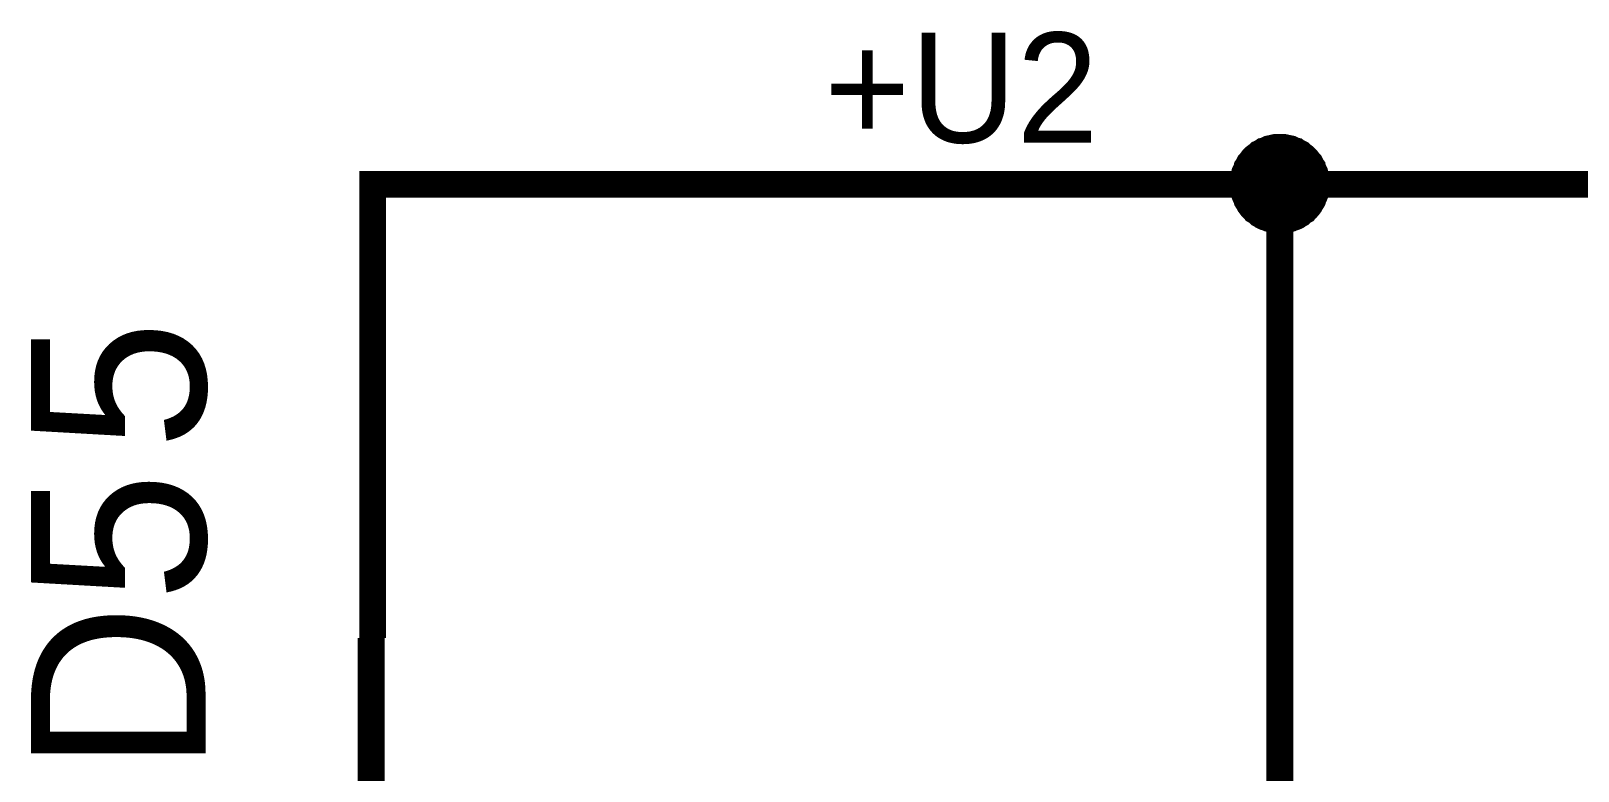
# Model space of a CAD drawing. Header units: millimetres. Extents: x 0 to 20.9, y 0 to 9.5.
# Drawn here: x 0.85 to 1.531, y 4.341 to 4.667 of the extents above; entities that cross this region are included whole.
import ezdxf

# ---------------------------------------------------------------- set-up
doc = ezdxf.new("R2010")
doc.units = ezdxf.units.MM
doc.header["$MEASUREMENT"] = 0
doc.layers.add('Sheet', color=255, linetype='Continuous')

msp = doc.modelspace()

# ---------------------------------------------------------------- linework, layer by layer
at = {"layer": 'Sheet'}
for points, const_width in [([(1.38005, 4.59984), (1.38005, 4.60088), (1.38005, 4.60193), (1.38026, 4.60297), (1.38047, 4.60381), (1.38068, 4.60485), (1.38088, 4.6059), (1.3813, 4.60673), (1.38172, 4.60757), (1.38193, 4.60861), (1.38256, 4.60945), (1.38297, 4.61028), (1.38339, 4.61112), (1.38402, 4.61174), (1.38464, 4.61258), (1.38527, 4.61341), (1.3859, 4.61404), (1.38652, 4.61467), (1.38736, 4.61529), (1.38819, 4.61592), (1.38882, 4.61655), (1.38966, 4.61696), (1.39049, 4.61738), (1.39133, 4.61801), (1.39237, 4.61822), (1.39321, 4.61864), (1.39404, 4.61905), (1.39509, 4.61926), (1.39613, 4.61947), (1.39697, 4.61968), (1.39801, 4.61989), (1.39905, 4.61989), (1.4001, 4.61989)], 0.0039), ([(1.38005, 4.59984), (1.38005, 4.60088), (1.38005, 4.60193), (1.38026, 4.60297), (1.38047, 4.60381), (1.38068, 4.60485), (1.38088, 4.6059), (1.3813, 4.60673), (1.38172, 4.60757), (1.38193, 4.60861), (1.38256, 4.60945), (1.38297, 4.61028), (1.38339, 4.61112), (1.38402, 4.61174), (1.38464, 4.61258), (1.38527, 4.61341), (1.3859, 4.61404), (1.38652, 4.61467), (1.38736, 4.61529), (1.38819, 4.61592), (1.38882, 4.61655), (1.38966, 4.61696), (1.39049, 4.61738), (1.39133, 4.61801), (1.39237, 4.61822), (1.39321, 4.61864), (1.39404, 4.61905), (1.39509, 4.61926), (1.39613, 4.61947), (1.39697, 4.61968), (1.39801, 4.61989), (1.39905, 4.61989), (1.4001, 4.61989)], 0.0039), ([(1.38005, 4.59984), (1.38005, 4.60088), (1.38005, 4.60193), (1.38026, 4.60297), (1.38047, 4.60381), (1.38068, 4.60485), (1.38088, 4.6059), (1.3813, 4.60673), (1.38172, 4.60757), (1.38193, 4.60861), (1.38256, 4.60945), (1.38297, 4.61028), (1.38339, 4.61112), (1.38402, 4.61174), (1.38464, 4.61258), (1.38527, 4.61341), (1.3859, 4.61404), (1.38652, 4.61467), (1.38736, 4.61529), (1.38819, 4.61592), (1.38882, 4.61655), (1.38966, 4.61696), (1.39049, 4.61738), (1.39133, 4.61801), (1.39237, 4.61822), (1.39321, 4.61864), (1.39404, 4.61905), (1.39509, 4.61926), (1.39613, 4.61947), (1.39697, 4.61968), (1.39801, 4.61989), (1.39905, 4.61989), (1.4001, 4.61989)], 0.0039), ([(1.38005, 4.59984), (1.38005, 4.60088), (1.38005, 4.60193), (1.38026, 4.60297), (1.38047, 4.60381), (1.38068, 4.60485), (1.38088, 4.6059), (1.3813, 4.60673), (1.38172, 4.60757), (1.38193, 4.60861), (1.38256, 4.60945), (1.38297, 4.61028), (1.38339, 4.61112), (1.38402, 4.61174), (1.38464, 4.61258), (1.38527, 4.61341), (1.3859, 4.61404), (1.38652, 4.61467), (1.38736, 4.61529), (1.38819, 4.61592), (1.38882, 4.61655), (1.38966, 4.61696), (1.39049, 4.61738), (1.39133, 4.61801), (1.39237, 4.61822), (1.39321, 4.61864), (1.39404, 4.61905), (1.39509, 4.61926), (1.39613, 4.61947), (1.39697, 4.61968), (1.39801, 4.61989), (1.39905, 4.61989), (1.4001, 4.61989)], 0.0039), ([(1.38005, 4.59984), (1.38005, 4.60088), (1.38005, 4.60193), (1.38026, 4.60297), (1.38047, 4.60381), (1.38068, 4.60485), (1.38088, 4.6059), (1.3813, 4.60673), (1.38172, 4.60757), (1.38193, 4.60861), (1.38256, 4.60945), (1.38297, 4.61028), (1.38339, 4.61112), (1.38402, 4.61174), (1.38464, 4.61258), (1.38527, 4.61341), (1.3859, 4.61404), (1.38652, 4.61467), (1.38736, 4.61529), (1.38819, 4.61592), (1.38882, 4.61655), (1.38966, 4.61696), (1.39049, 4.61738), (1.39133, 4.61801), (1.39237, 4.61822), (1.39321, 4.61864), (1.39404, 4.61905), (1.39509, 4.61926), (1.39613, 4.61947), (1.39697, 4.61968), (1.39801, 4.61989), (1.39905, 4.61989), (1.4001, 4.61989)], 0.0039), ([(1.38005, 4.59984), (1.38005, 4.60088), (1.38005, 4.60193), (1.38026, 4.60297), (1.38047, 4.60381), (1.38068, 4.60485), (1.38088, 4.6059), (1.3813, 4.60673), (1.38172, 4.60757), (1.38193, 4.60861), (1.38256, 4.60945), (1.38297, 4.61028), (1.38339, 4.61112), (1.38402, 4.61174), (1.38464, 4.61258), (1.38527, 4.61341), (1.3859, 4.61404), (1.38652, 4.61467), (1.38736, 4.61529), (1.38819, 4.61592), (1.38882, 4.61655), (1.38966, 4.61696), (1.39049, 4.61738), (1.39133, 4.61801), (1.39237, 4.61822), (1.39321, 4.61864), (1.39404, 4.61905), (1.39509, 4.61926), (1.39613, 4.61947), (1.39697, 4.61968), (1.39801, 4.61989), (1.39905, 4.61989), (1.4001, 4.61989)], 0.0039), ([(1.38005, 4.59984), (1.38005, 4.60088), (1.38005, 4.60193), (1.38026, 4.60297), (1.38047, 4.60381), (1.38068, 4.60485), (1.38088, 4.6059), (1.3813, 4.60673), (1.38172, 4.60757), (1.38193, 4.60861), (1.38256, 4.60945), (1.38297, 4.61028), (1.38339, 4.61112), (1.38402, 4.61174), (1.38464, 4.61258), (1.38527, 4.61341), (1.3859, 4.61404), (1.38652, 4.61467), (1.38736, 4.61529), (1.38819, 4.61592), (1.38882, 4.61655), (1.38966, 4.61696), (1.39049, 4.61738), (1.39133, 4.61801), (1.39237, 4.61822), (1.39321, 4.61864), (1.39404, 4.61905), (1.39509, 4.61926), (1.39613, 4.61947), (1.39697, 4.61968), (1.39801, 4.61989), (1.39905, 4.61989), (1.4001, 4.61989)], 0.0039), ([(1.38005, 4.59984), (1.38005, 4.60088), (1.38005, 4.60193), (1.38026, 4.60297), (1.38047, 4.60381), (1.38068, 4.60485), (1.38088, 4.6059), (1.3813, 4.60673), (1.38172, 4.60757), (1.38193, 4.60861), (1.38256, 4.60945), (1.38297, 4.61028), (1.38339, 4.61112), (1.38402, 4.61174), (1.38464, 4.61258), (1.38527, 4.61341), (1.3859, 4.61404), (1.38652, 4.61467), (1.38736, 4.61529), (1.38819, 4.61592), (1.38882, 4.61655), (1.38966, 4.61696), (1.39049, 4.61738), (1.39133, 4.61801), (1.39237, 4.61822), (1.39321, 4.61864), (1.39404, 4.61905), (1.39509, 4.61926), (1.39613, 4.61947), (1.39697, 4.61968), (1.39801, 4.61989), (1.39905, 4.61989), (1.4001, 4.61989)], 0.0039), ([(1.4001, 4.61989), (1.4001, 4.61989)], 0.0039), ([(1.4001, 4.61989), (1.40114, 4.61989), (1.40219, 4.61989), (1.40323, 4.61968), (1.40407, 4.61947), (1.40511, 4.61926), (1.40615, 4.61905), (1.40699, 4.61864), (1.40783, 4.61822), (1.40887, 4.61801), (1.40971, 4.61738), (1.41054, 4.61696), (1.41138, 4.61655), (1.412, 4.61592), (1.41284, 4.61529), (1.41367, 4.61467), (1.4143, 4.61404), (1.41493, 4.61341), (1.41555, 4.61258), (1.41618, 4.61174), (1.41681, 4.61112), (1.41722, 4.61028), (1.41764, 4.60945), (1.41827, 4.60861), (1.41848, 4.60757), (1.41889, 4.60673), (1.41931, 4.6059), (1.41952, 4.60485), (1.41973, 4.60381), (1.41994, 4.60297), (1.42015, 4.60193), (1.42015, 4.60088), (1.42015, 4.59984)], 0.0039), ([(1.4001, 4.61989), (1.4001, 4.61989)], 0.0039), ([(1.4001, 4.61989), (1.40114, 4.61989), (1.40219, 4.61989), (1.40323, 4.61968), (1.40407, 4.61947), (1.40511, 4.61926), (1.40615, 4.61905), (1.40699, 4.61864), (1.40783, 4.61822), (1.40887, 4.61801), (1.40971, 4.61738), (1.41054, 4.61696), (1.41138, 4.61655), (1.412, 4.61592), (1.41284, 4.61529), (1.41367, 4.61467), (1.4143, 4.61404), (1.41493, 4.61341), (1.41555, 4.61258), (1.41618, 4.61174), (1.41681, 4.61112), (1.41722, 4.61028), (1.41764, 4.60945), (1.41827, 4.60861), (1.41848, 4.60757), (1.41889, 4.60673), (1.41931, 4.6059), (1.41952, 4.60485), (1.41973, 4.60381), (1.41994, 4.60297), (1.42015, 4.60193), (1.42015, 4.60088), (1.42015, 4.59984)], 0.0039), ([(1.4001, 4.61989), (1.4001, 4.61989)], 0.0039), ([(1.4001, 4.61989), (1.40114, 4.61989), (1.40219, 4.61989), (1.40323, 4.61968), (1.40407, 4.61947), (1.40511, 4.61926), (1.40615, 4.61905), (1.40699, 4.61864), (1.40783, 4.61822), (1.40887, 4.61801), (1.40971, 4.61738), (1.41054, 4.61696), (1.41138, 4.61655), (1.412, 4.61592), (1.41284, 4.61529), (1.41367, 4.61467), (1.4143, 4.61404), (1.41493, 4.61341), (1.41555, 4.61258), (1.41618, 4.61174), (1.41681, 4.61112), (1.41722, 4.61028), (1.41764, 4.60945), (1.41827, 4.60861), (1.41848, 4.60757), (1.41889, 4.60673), (1.41931, 4.6059), (1.41952, 4.60485), (1.41973, 4.60381), (1.41994, 4.60297), (1.42015, 4.60193), (1.42015, 4.60088), (1.42015, 4.59984)], 0.0039), ([(1.4001, 4.61989), (1.4001, 4.61989)], 0.0039), ([(1.4001, 4.61989), (1.40114, 4.61989), (1.40219, 4.61989), (1.40323, 4.61968), (1.40407, 4.61947), (1.40511, 4.61926), (1.40615, 4.61905), (1.40699, 4.61864), (1.40783, 4.61822), (1.40887, 4.61801), (1.40971, 4.61738), (1.41054, 4.61696), (1.41138, 4.61655), (1.412, 4.61592), (1.41284, 4.61529), (1.41367, 4.61467), (1.4143, 4.61404), (1.41493, 4.61341), (1.41555, 4.61258), (1.41618, 4.61174), (1.41681, 4.61112), (1.41722, 4.61028), (1.41764, 4.60945), (1.41827, 4.60861), (1.41848, 4.60757), (1.41889, 4.60673), (1.41931, 4.6059), (1.41952, 4.60485), (1.41973, 4.60381), (1.41994, 4.60297), (1.42015, 4.60193), (1.42015, 4.60088), (1.42015, 4.59984)], 0.0039), ([(1.4001, 4.61989), (1.4001, 4.61989)], 0.0039), ([(1.4001, 4.61989), (1.40114, 4.61989), (1.40219, 4.61989), (1.40323, 4.61968), (1.40407, 4.61947), (1.40511, 4.61926), (1.40615, 4.61905), (1.40699, 4.61864), (1.40783, 4.61822), (1.40887, 4.61801), (1.40971, 4.61738), (1.41054, 4.61696), (1.41138, 4.61655), (1.412, 4.61592), (1.41284, 4.61529), (1.41367, 4.61467), (1.4143, 4.61404), (1.41493, 4.61341), (1.41555, 4.61258), (1.41618, 4.61174), (1.41681, 4.61112), (1.41722, 4.61028), (1.41764, 4.60945), (1.41827, 4.60861), (1.41848, 4.60757), (1.41889, 4.60673), (1.41931, 4.6059), (1.41952, 4.60485), (1.41973, 4.60381), (1.41994, 4.60297), (1.42015, 4.60193), (1.42015, 4.60088), (1.42015, 4.59984)], 0.0039), ([(1.4001, 4.61989), (1.4001, 4.61989)], 0.0039), ([(1.4001, 4.61989), (1.40114, 4.61989), (1.40219, 4.61989), (1.40323, 4.61968), (1.40407, 4.61947), (1.40511, 4.61926), (1.40615, 4.61905), (1.40699, 4.61864), (1.40783, 4.61822), (1.40887, 4.61801), (1.40971, 4.61738), (1.41054, 4.61696), (1.41138, 4.61655), (1.412, 4.61592), (1.41284, 4.61529), (1.41367, 4.61467), (1.4143, 4.61404), (1.41493, 4.61341), (1.41555, 4.61258), (1.41618, 4.61174), (1.41681, 4.61112), (1.41722, 4.61028), (1.41764, 4.60945), (1.41827, 4.60861), (1.41848, 4.60757), (1.41889, 4.60673), (1.41931, 4.6059), (1.41952, 4.60485), (1.41973, 4.60381), (1.41994, 4.60297), (1.42015, 4.60193), (1.42015, 4.60088), (1.42015, 4.59984)], 0.0039), ([(1.4001, 4.61989), (1.4001, 4.61989)], 0.0039), ([(1.4001, 4.61989), (1.40114, 4.61989), (1.40219, 4.61989), (1.40323, 4.61968), (1.40407, 4.61947), (1.40511, 4.61926), (1.40615, 4.61905), (1.40699, 4.61864), (1.40783, 4.61822), (1.40887, 4.61801), (1.40971, 4.61738), (1.41054, 4.61696), (1.41138, 4.61655), (1.412, 4.61592), (1.41284, 4.61529), (1.41367, 4.61467), (1.4143, 4.61404), (1.41493, 4.61341), (1.41555, 4.61258), (1.41618, 4.61174), (1.41681, 4.61112), (1.41722, 4.61028), (1.41764, 4.60945), (1.41827, 4.60861), (1.41848, 4.60757), (1.41889, 4.60673), (1.41931, 4.6059), (1.41952, 4.60485), (1.41973, 4.60381), (1.41994, 4.60297), (1.42015, 4.60193), (1.42015, 4.60088), (1.42015, 4.59984)], 0.0039), ([(1.4001, 4.61989), (1.4001, 4.61989)], 0.0039), ([(1.4001, 4.61989), (1.40114, 4.61989), (1.40219, 4.61989), (1.40323, 4.61968), (1.40407, 4.61947), (1.40511, 4.61926), (1.40615, 4.61905), (1.40699, 4.61864), (1.40783, 4.61822), (1.40887, 4.61801), (1.40971, 4.61738), (1.41054, 4.61696), (1.41138, 4.61655), (1.412, 4.61592), (1.41284, 4.61529), (1.41367, 4.61467), (1.4143, 4.61404), (1.41493, 4.61341), (1.41555, 4.61258), (1.41618, 4.61174), (1.41681, 4.61112), (1.41722, 4.61028), (1.41764, 4.60945), (1.41827, 4.60861), (1.41848, 4.60757), (1.41889, 4.60673), (1.41931, 4.6059), (1.41952, 4.60485), (1.41973, 4.60381), (1.41994, 4.60297), (1.42015, 4.60193), (1.42015, 4.60088), (1.42015, 4.59984)], 0.0039), ([(1.00079, 4.39997), (1.00079, 4.59963), (1.4001, 4.59963), (2.00074, 4.59963), (2.40005, 4.59963), (3.00069, 4.59963), (3.40084, 4.59963), (4.00064, 4.59963), (4.40079, 4.59963), (5.00059, 4.59963), (5.40074, 4.59963), (6.00054, 4.59963), (6.40069, 4.59963), (7.00049, 4.59963), (7.40064, 4.59963), (8.00044, 4.59963), (8.40059, 4.59963), (9.00039, 4.59963), (9.40054, 4.59963), (10.00034, 4.59963), (10.40049, 4.59963), (11.00029, 4.59963)], 0.0118), ([(1.4001, 4.59984), (1.4001, 4.39997)], 0.0118), ([(1.4001, 4.58), (1.39905, 4.58), (1.39801, 4.58), (1.39697, 4.58021), (1.39613, 4.58042), (1.39509, 4.58063), (1.39404, 4.58083), (1.39321, 4.58125), (1.39237, 4.58146), (1.39133, 4.58188), (1.39049, 4.5823), (1.38966, 4.58292), (1.38882, 4.58334), (1.38819, 4.58397), (1.38736, 4.58459), (1.38652, 4.58501), (1.3859, 4.58585), (1.38527, 4.58647), (1.38464, 4.5871), (1.38402, 4.58794), (1.38339, 4.58877), (1.38297, 4.58961), (1.38256, 4.59023), (1.38193, 4.59128), (1.38172, 4.59211), (1.3813, 4.59295), (1.38088, 4.59399), (1.38068, 4.59483), (1.38047, 4.59587), (1.38026, 4.59671), (1.38005, 4.59775), (1.38005, 4.5988), (1.38005, 4.59984)], 0.0039), ([(1.38005, 4.59984), (1.38005, 4.59984)], 0.0039), ([(1.4001, 4.58), (1.39905, 4.58), (1.39801, 4.58), (1.39697, 4.58021), (1.39613, 4.58042), (1.39509, 4.58063), (1.39404, 4.58083), (1.39321, 4.58125), (1.39237, 4.58146), (1.39133, 4.58188), (1.39049, 4.5823), (1.38966, 4.58292), (1.38882, 4.58334), (1.38819, 4.58397), (1.38736, 4.58459), (1.38652, 4.58501), (1.3859, 4.58585), (1.38527, 4.58647), (1.38464, 4.5871), (1.38402, 4.58794), (1.38339, 4.58877), (1.38297, 4.58961), (1.38256, 4.59023), (1.38193, 4.59128), (1.38172, 4.59211), (1.3813, 4.59295), (1.38088, 4.59399), (1.38068, 4.59483), (1.38047, 4.59587), (1.38026, 4.59671), (1.38005, 4.59775), (1.38005, 4.5988), (1.38005, 4.59984)], 0.0039), ([(1.38005, 4.59984), (1.38005, 4.59984)], 0.0039), ([(1.4001, 4.58), (1.39905, 4.58), (1.39801, 4.58), (1.39697, 4.58021), (1.39613, 4.58042), (1.39509, 4.58063), (1.39404, 4.58083), (1.39321, 4.58125), (1.39237, 4.58146), (1.39133, 4.58188), (1.39049, 4.5823), (1.38966, 4.58292), (1.38882, 4.58334), (1.38819, 4.58397), (1.38736, 4.58459), (1.38652, 4.58501), (1.3859, 4.58585), (1.38527, 4.58647), (1.38464, 4.5871), (1.38402, 4.58794), (1.38339, 4.58877), (1.38297, 4.58961), (1.38256, 4.59023), (1.38193, 4.59128), (1.38172, 4.59211), (1.3813, 4.59295), (1.38088, 4.59399), (1.38068, 4.59483), (1.38047, 4.59587), (1.38026, 4.59671), (1.38005, 4.59775), (1.38005, 4.5988), (1.38005, 4.59984)], 0.0039), ([(1.38005, 4.59984), (1.38005, 4.59984)], 0.0039), ([(1.4001, 4.58), (1.39905, 4.58), (1.39801, 4.58), (1.39697, 4.58021), (1.39613, 4.58042), (1.39509, 4.58063), (1.39404, 4.58083), (1.39321, 4.58125), (1.39237, 4.58146), (1.39133, 4.58188), (1.39049, 4.5823), (1.38966, 4.58292), (1.38882, 4.58334), (1.38819, 4.58397), (1.38736, 4.58459), (1.38652, 4.58501), (1.3859, 4.58585), (1.38527, 4.58647), (1.38464, 4.5871), (1.38402, 4.58794), (1.38339, 4.58877), (1.38297, 4.58961), (1.38256, 4.59023), (1.38193, 4.59128), (1.38172, 4.59211), (1.3813, 4.59295), (1.38088, 4.59399), (1.38068, 4.59483), (1.38047, 4.59587), (1.38026, 4.59671), (1.38005, 4.59775), (1.38005, 4.5988), (1.38005, 4.59984)], 0.0039), ([(1.38005, 4.59984), (1.38005, 4.59984)], 0.0039), ([(1.4001, 4.58), (1.39905, 4.58), (1.39801, 4.58), (1.39697, 4.58021), (1.39613, 4.58042), (1.39509, 4.58063), (1.39404, 4.58083), (1.39321, 4.58125), (1.39237, 4.58146), (1.39133, 4.58188), (1.39049, 4.5823), (1.38966, 4.58292), (1.38882, 4.58334), (1.38819, 4.58397), (1.38736, 4.58459), (1.38652, 4.58501), (1.3859, 4.58585), (1.38527, 4.58647), (1.38464, 4.5871), (1.38402, 4.58794), (1.38339, 4.58877), (1.38297, 4.58961), (1.38256, 4.59023), (1.38193, 4.59128), (1.38172, 4.59211), (1.3813, 4.59295), (1.38088, 4.59399), (1.38068, 4.59483), (1.38047, 4.59587), (1.38026, 4.59671), (1.38005, 4.59775), (1.38005, 4.5988), (1.38005, 4.59984)], 0.0039), ([(1.38005, 4.59984), (1.38005, 4.59984)], 0.0039), ([(1.4001, 4.58), (1.39905, 4.58), (1.39801, 4.58), (1.39697, 4.58021), (1.39613, 4.58042), (1.39509, 4.58063), (1.39404, 4.58083), (1.39321, 4.58125), (1.39237, 4.58146), (1.39133, 4.58188), (1.39049, 4.5823), (1.38966, 4.58292), (1.38882, 4.58334), (1.38819, 4.58397), (1.38736, 4.58459), (1.38652, 4.58501), (1.3859, 4.58585), (1.38527, 4.58647), (1.38464, 4.5871), (1.38402, 4.58794), (1.38339, 4.58877), (1.38297, 4.58961), (1.38256, 4.59023), (1.38193, 4.59128), (1.38172, 4.59211), (1.3813, 4.59295), (1.38088, 4.59399), (1.38068, 4.59483), (1.38047, 4.59587), (1.38026, 4.59671), (1.38005, 4.59775), (1.38005, 4.5988), (1.38005, 4.59984)], 0.0039), ([(1.38005, 4.59984), (1.38005, 4.59984)], 0.0039), ([(1.4001, 4.58), (1.39905, 4.58), (1.39801, 4.58), (1.39697, 4.58021), (1.39613, 4.58042), (1.39509, 4.58063), (1.39404, 4.58083), (1.39321, 4.58125), (1.39237, 4.58146), (1.39133, 4.58188), (1.39049, 4.5823), (1.38966, 4.58292), (1.38882, 4.58334), (1.38819, 4.58397), (1.38736, 4.58459), (1.38652, 4.58501), (1.3859, 4.58585), (1.38527, 4.58647), (1.38464, 4.5871), (1.38402, 4.58794), (1.38339, 4.58877), (1.38297, 4.58961), (1.38256, 4.59023), (1.38193, 4.59128), (1.38172, 4.59211), (1.3813, 4.59295), (1.38088, 4.59399), (1.38068, 4.59483), (1.38047, 4.59587), (1.38026, 4.59671), (1.38005, 4.59775), (1.38005, 4.5988), (1.38005, 4.59984)], 0.0039), ([(1.38005, 4.59984), (1.38005, 4.59984)], 0.0039), ([(1.4001, 4.58), (1.39905, 4.58), (1.39801, 4.58), (1.39697, 4.58021), (1.39613, 4.58042), (1.39509, 4.58063), (1.39404, 4.58083), (1.39321, 4.58125), (1.39237, 4.58146), (1.39133, 4.58188), (1.39049, 4.5823), (1.38966, 4.58292), (1.38882, 4.58334), (1.38819, 4.58397), (1.38736, 4.58459), (1.38652, 4.58501), (1.3859, 4.58585), (1.38527, 4.58647), (1.38464, 4.5871), (1.38402, 4.58794), (1.38339, 4.58877), (1.38297, 4.58961), (1.38256, 4.59023), (1.38193, 4.59128), (1.38172, 4.59211), (1.3813, 4.59295), (1.38088, 4.59399), (1.38068, 4.59483), (1.38047, 4.59587), (1.38026, 4.59671), (1.38005, 4.59775), (1.38005, 4.5988), (1.38005, 4.59984)], 0.0039), ([(1.38005, 4.59984), (1.38005, 4.59984)], 0.0039), ([(1.42015, 4.59984), (1.42015, 4.5988), (1.42015, 4.59775), (1.41994, 4.59671), (1.41973, 4.59587), (1.41952, 4.59483), (1.41931, 4.59399), (1.41889, 4.59295), (1.41848, 4.59211), (1.41827, 4.59128), (1.41764, 4.59023), (1.41722, 4.58961), (1.41681, 4.58877), (1.41618, 4.58794), (1.41555, 4.5871), (1.41493, 4.58647), (1.4143, 4.58585), (1.41367, 4.58501), (1.41284, 4.58459), (1.412, 4.58397), (1.41138, 4.58334), (1.41054, 4.58292), (1.40971, 4.5823), (1.40887, 4.58188), (1.40783, 4.58146), (1.40699, 4.58125), (1.40615, 4.58083), (1.40511, 4.58063), (1.40407, 4.58042), (1.40323, 4.58021), (1.40219, 4.58), (1.40114, 4.58), (1.4001, 4.58)], 0.0039), ([(1.42015, 4.59984), (1.42015, 4.5988), (1.42015, 4.59775), (1.41994, 4.59671), (1.41973, 4.59587), (1.41952, 4.59483), (1.41931, 4.59399), (1.41889, 4.59295), (1.41848, 4.59211), (1.41827, 4.59128), (1.41764, 4.59023), (1.41722, 4.58961), (1.41681, 4.58877), (1.41618, 4.58794), (1.41555, 4.5871), (1.41493, 4.58647), (1.4143, 4.58585), (1.41367, 4.58501), (1.41284, 4.58459), (1.412, 4.58397), (1.41138, 4.58334), (1.41054, 4.58292), (1.40971, 4.5823), (1.40887, 4.58188), (1.40783, 4.58146), (1.40699, 4.58125), (1.40615, 4.58083), (1.40511, 4.58063), (1.40407, 4.58042), (1.40323, 4.58021), (1.40219, 4.58), (1.40114, 4.58), (1.4001, 4.58)], 0.0039), ([(1.42015, 4.59984), (1.42015, 4.5988), (1.42015, 4.59775), (1.41994, 4.59671), (1.41973, 4.59587), (1.41952, 4.59483), (1.41931, 4.59399), (1.41889, 4.59295), (1.41848, 4.59211), (1.41827, 4.59128), (1.41764, 4.59023), (1.41722, 4.58961), (1.41681, 4.58877), (1.41618, 4.58794), (1.41555, 4.5871), (1.41493, 4.58647), (1.4143, 4.58585), (1.41367, 4.58501), (1.41284, 4.58459), (1.412, 4.58397), (1.41138, 4.58334), (1.41054, 4.58292), (1.40971, 4.5823), (1.40887, 4.58188), (1.40783, 4.58146), (1.40699, 4.58125), (1.40615, 4.58083), (1.40511, 4.58063), (1.40407, 4.58042), (1.40323, 4.58021), (1.40219, 4.58), (1.40114, 4.58), (1.4001, 4.58)], 0.0039), ([(1.42015, 4.59984), (1.42015, 4.5988), (1.42015, 4.59775), (1.41994, 4.59671), (1.41973, 4.59587), (1.41952, 4.59483), (1.41931, 4.59399), (1.41889, 4.59295), (1.41848, 4.59211), (1.41827, 4.59128), (1.41764, 4.59023), (1.41722, 4.58961), (1.41681, 4.58877), (1.41618, 4.58794), (1.41555, 4.5871), (1.41493, 4.58647), (1.4143, 4.58585), (1.41367, 4.58501), (1.41284, 4.58459), (1.412, 4.58397), (1.41138, 4.58334), (1.41054, 4.58292), (1.40971, 4.5823), (1.40887, 4.58188), (1.40783, 4.58146), (1.40699, 4.58125), (1.40615, 4.58083), (1.40511, 4.58063), (1.40407, 4.58042), (1.40323, 4.58021), (1.40219, 4.58), (1.40114, 4.58), (1.4001, 4.58)], 0.0039), ([(1.42015, 4.59984), (1.42015, 4.5988), (1.42015, 4.59775), (1.41994, 4.59671), (1.41973, 4.59587), (1.41952, 4.59483), (1.41931, 4.59399), (1.41889, 4.59295), (1.41848, 4.59211), (1.41827, 4.59128), (1.41764, 4.59023), (1.41722, 4.58961), (1.41681, 4.58877), (1.41618, 4.58794), (1.41555, 4.5871), (1.41493, 4.58647), (1.4143, 4.58585), (1.41367, 4.58501), (1.41284, 4.58459), (1.412, 4.58397), (1.41138, 4.58334), (1.41054, 4.58292), (1.40971, 4.5823), (1.40887, 4.58188), (1.40783, 4.58146), (1.40699, 4.58125), (1.40615, 4.58083), (1.40511, 4.58063), (1.40407, 4.58042), (1.40323, 4.58021), (1.40219, 4.58), (1.40114, 4.58), (1.4001, 4.58)], 0.0039), ([(1.42015, 4.59984), (1.42015, 4.5988), (1.42015, 4.59775), (1.41994, 4.59671), (1.41973, 4.59587), (1.41952, 4.59483), (1.41931, 4.59399), (1.41889, 4.59295), (1.41848, 4.59211), (1.41827, 4.59128), (1.41764, 4.59023), (1.41722, 4.58961), (1.41681, 4.58877), (1.41618, 4.58794), (1.41555, 4.5871), (1.41493, 4.58647), (1.4143, 4.58585), (1.41367, 4.58501), (1.41284, 4.58459), (1.412, 4.58397), (1.41138, 4.58334), (1.41054, 4.58292), (1.40971, 4.5823), (1.40887, 4.58188), (1.40783, 4.58146), (1.40699, 4.58125), (1.40615, 4.58083), (1.40511, 4.58063), (1.40407, 4.58042), (1.40323, 4.58021), (1.40219, 4.58), (1.40114, 4.58), (1.4001, 4.58)], 0.0039), ([(1.42015, 4.59984), (1.42015, 4.5988), (1.42015, 4.59775), (1.41994, 4.59671), (1.41973, 4.59587), (1.41952, 4.59483), (1.41931, 4.59399), (1.41889, 4.59295), (1.41848, 4.59211), (1.41827, 4.59128), (1.41764, 4.59023), (1.41722, 4.58961), (1.41681, 4.58877), (1.41618, 4.58794), (1.41555, 4.5871), (1.41493, 4.58647), (1.4143, 4.58585), (1.41367, 4.58501), (1.41284, 4.58459), (1.412, 4.58397), (1.41138, 4.58334), (1.41054, 4.58292), (1.40971, 4.5823), (1.40887, 4.58188), (1.40783, 4.58146), (1.40699, 4.58125), (1.40615, 4.58083), (1.40511, 4.58063), (1.40407, 4.58042), (1.40323, 4.58021), (1.40219, 4.58), (1.40114, 4.58), (1.4001, 4.58)], 0.0039), ([(1.42015, 4.59984), (1.42015, 4.5988), (1.42015, 4.59775), (1.41994, 4.59671), (1.41973, 4.59587), (1.41952, 4.59483), (1.41931, 4.59399), (1.41889, 4.59295), (1.41848, 4.59211), (1.41827, 4.59128), (1.41764, 4.59023), (1.41722, 4.58961), (1.41681, 4.58877), (1.41618, 4.58794), (1.41555, 4.5871), (1.41493, 4.58647), (1.4143, 4.58585), (1.41367, 4.58501), (1.41284, 4.58459), (1.412, 4.58397), (1.41138, 4.58334), (1.41054, 4.58292), (1.40971, 4.5823), (1.40887, 4.58188), (1.40783, 4.58146), (1.40699, 4.58125), (1.40615, 4.58083), (1.40511, 4.58063), (1.40407, 4.58042), (1.40323, 4.58021), (1.40219, 4.58), (1.40114, 4.58), (1.4001, 4.58)], 0.0039), ([(1.42015, 4.59984), (1.42015, 4.59984), (1.42015, 4.59984), (1.42015, 4.59984), (1.42015, 4.59984), (1.42015, 4.59984), (1.42015, 4.59984), (1.42015, 4.59984), (1.42015, 4.59984), (1.42015, 4.59984), (1.42015, 4.59984), (1.42015, 4.59984), (1.42015, 4.59984), (1.42015, 4.59984), (1.42015, 4.59984), (1.42015, 4.59984), (1.42015, 4.59984), (1.42015, 4.59984), (1.42015, 4.59984), (1.42015, 4.59984), (1.42015, 4.59984), (1.42015, 4.59984), (1.42015, 4.59984), (1.42015, 4.59984), (1.42015, 4.59984), (1.42015, 4.59984), (1.42015, 4.59984), (1.42015, 4.59984), (1.42015, 4.59984), (1.42015, 4.59984), (1.42015, 4.59984), (1.42015, 4.59984), (1.42015, 4.59984)], 0.0039), ([(1.42015, 4.59984), (1.42015, 4.59984)], 0.0039), ([(1.42015, 4.59984), (1.42015, 4.59984), (1.42015, 4.59984), (1.42015, 4.59984), (1.42015, 4.59984), (1.42015, 4.59984), (1.42015, 4.59984), (1.42015, 4.59984), (1.42015, 4.59984), (1.42015, 4.59984), (1.42015, 4.59984), (1.42015, 4.59984), (1.42015, 4.59984), (1.42015, 4.59984), (1.42015, 4.59984), (1.42015, 4.59984), (1.42015, 4.59984), (1.42015, 4.59984), (1.42015, 4.59984), (1.42015, 4.59984), (1.42015, 4.59984), (1.42015, 4.59984), (1.42015, 4.59984), (1.42015, 4.59984), (1.42015, 4.59984), (1.42015, 4.59984), (1.42015, 4.59984), (1.42015, 4.59984), (1.42015, 4.59984), (1.42015, 4.59984), (1.42015, 4.59984), (1.42015, 4.59984), (1.42015, 4.59984)], 0.0039), ([(1.42015, 4.59984), (1.42015, 4.59984)], 0.0039), ([(1.42015, 4.59984), (1.42015, 4.59984), (1.42015, 4.59984), (1.42015, 4.59984), (1.42015, 4.59984), (1.42015, 4.59984), (1.42015, 4.59984), (1.42015, 4.59984), (1.42015, 4.59984), (1.42015, 4.59984), (1.42015, 4.59984), (1.42015, 4.59984), (1.42015, 4.59984), (1.42015, 4.59984), (1.42015, 4.59984), (1.42015, 4.59984), (1.42015, 4.59984), (1.42015, 4.59984), (1.42015, 4.59984), (1.42015, 4.59984), (1.42015, 4.59984), (1.42015, 4.59984), (1.42015, 4.59984), (1.42015, 4.59984), (1.42015, 4.59984), (1.42015, 4.59984), (1.42015, 4.59984), (1.42015, 4.59984), (1.42015, 4.59984), (1.42015, 4.59984), (1.42015, 4.59984), (1.42015, 4.59984), (1.42015, 4.59984)], 0.0039), ([(1.42015, 4.59984), (1.42015, 4.59984)], 0.0039), ([(1.42015, 4.59984), (1.42015, 4.59984), (1.42015, 4.59984), (1.42015, 4.59984), (1.42015, 4.59984), (1.42015, 4.59984), (1.42015, 4.59984), (1.42015, 4.59984), (1.42015, 4.59984), (1.42015, 4.59984), (1.42015, 4.59984), (1.42015, 4.59984), (1.42015, 4.59984), (1.42015, 4.59984), (1.42015, 4.59984), (1.42015, 4.59984), (1.42015, 4.59984), (1.42015, 4.59984), (1.42015, 4.59984), (1.42015, 4.59984), (1.42015, 4.59984), (1.42015, 4.59984), (1.42015, 4.59984), (1.42015, 4.59984), (1.42015, 4.59984), (1.42015, 4.59984), (1.42015, 4.59984), (1.42015, 4.59984), (1.42015, 4.59984), (1.42015, 4.59984), (1.42015, 4.59984), (1.42015, 4.59984), (1.42015, 4.59984)], 0.0039), ([(1.42015, 4.59984), (1.42015, 4.59984)], 0.0039), ([(1.42015, 4.59984), (1.42015, 4.59984), (1.42015, 4.59984), (1.42015, 4.59984), (1.42015, 4.59984), (1.42015, 4.59984), (1.42015, 4.59984), (1.42015, 4.59984), (1.42015, 4.59984), (1.42015, 4.59984), (1.42015, 4.59984), (1.42015, 4.59984), (1.42015, 4.59984), (1.42015, 4.59984), (1.42015, 4.59984), (1.42015, 4.59984), (1.42015, 4.59984), (1.42015, 4.59984), (1.42015, 4.59984), (1.42015, 4.59984), (1.42015, 4.59984), (1.42015, 4.59984), (1.42015, 4.59984), (1.42015, 4.59984), (1.42015, 4.59984), (1.42015, 4.59984), (1.42015, 4.59984), (1.42015, 4.59984), (1.42015, 4.59984), (1.42015, 4.59984), (1.42015, 4.59984), (1.42015, 4.59984), (1.42015, 4.59984)], 0.0039), ([(1.42015, 4.59984), (1.42015, 4.59984)], 0.0039), ([(1.42015, 4.59984), (1.42015, 4.59984), (1.42015, 4.59984), (1.42015, 4.59984), (1.42015, 4.59984), (1.42015, 4.59984), (1.42015, 4.59984), (1.42015, 4.59984), (1.42015, 4.59984), (1.42015, 4.59984), (1.42015, 4.59984), (1.42015, 4.59984), (1.42015, 4.59984), (1.42015, 4.59984), (1.42015, 4.59984), (1.42015, 4.59984), (1.42015, 4.59984), (1.42015, 4.59984), (1.42015, 4.59984), (1.42015, 4.59984), (1.42015, 4.59984), (1.42015, 4.59984), (1.42015, 4.59984), (1.42015, 4.59984), (1.42015, 4.59984), (1.42015, 4.59984), (1.42015, 4.59984), (1.42015, 4.59984), (1.42015, 4.59984), (1.42015, 4.59984), (1.42015, 4.59984), (1.42015, 4.59984), (1.42015, 4.59984)], 0.0039), ([(1.42015, 4.59984), (1.42015, 4.59984)], 0.0039), ([(1.42015, 4.59984), (1.42015, 4.59984), (1.42015, 4.59984), (1.42015, 4.59984), (1.42015, 4.59984), (1.42015, 4.59984), (1.42015, 4.59984), (1.42015, 4.59984), (1.42015, 4.59984), (1.42015, 4.59984), (1.42015, 4.59984), (1.42015, 4.59984), (1.42015, 4.59984), (1.42015, 4.59984), (1.42015, 4.59984), (1.42015, 4.59984), (1.42015, 4.59984), (1.42015, 4.59984), (1.42015, 4.59984), (1.42015, 4.59984), (1.42015, 4.59984), (1.42015, 4.59984), (1.42015, 4.59984), (1.42015, 4.59984), (1.42015, 4.59984), (1.42015, 4.59984), (1.42015, 4.59984), (1.42015, 4.59984), (1.42015, 4.59984), (1.42015, 4.59984), (1.42015, 4.59984), (1.42015, 4.59984), (1.42015, 4.59984)], 0.0039), ([(1.42015, 4.59984), (1.42015, 4.59984)], 0.0039), ([(1.42015, 4.59984), (1.42015, 4.59984), (1.42015, 4.59984), (1.42015, 4.59984), (1.42015, 4.59984), (1.42015, 4.59984), (1.42015, 4.59984), (1.42015, 4.59984), (1.42015, 4.59984), (1.42015, 4.59984), (1.42015, 4.59984), (1.42015, 4.59984), (1.42015, 4.59984), (1.42015, 4.59984), (1.42015, 4.59984), (1.42015, 4.59984), (1.42015, 4.59984), (1.42015, 4.59984), (1.42015, 4.59984), (1.42015, 4.59984), (1.42015, 4.59984), (1.42015, 4.59984), (1.42015, 4.59984), (1.42015, 4.59984), (1.42015, 4.59984), (1.42015, 4.59984), (1.42015, 4.59984), (1.42015, 4.59984), (1.42015, 4.59984), (1.42015, 4.59984), (1.42015, 4.59984), (1.42015, 4.59984), (1.42015, 4.59984)], 0.0039), ([(1.42015, 4.59984), (1.42015, 4.59984)], 0.0039), ([(1.00016, 4.3014), (1.00016, 4.39997)], 0.0118), ([(1.4001, 4.3014), (1.4001, 4.39997)], 0.0118)]:
    msp.add_lwpolyline(points, dxfattribs=dict(at, const_width=const_width))
at = {"layer": 'Sheet', "const_width": 0.02}
msp.add_lwpolyline([(1.39, 4.6, 1), (1.41, 4.6, 1)], format="xyb", close=True, dxfattribs=at)

# ---------------------------------------------------------------- texts
at = {"layer": 'Sheet'}
msp.add_text('+U2', height=0.048452, dxfattribs=at).set_placement((1.19961, 4.61801))
for s, p in [('5', (0.92727, 4.48268)), ('5', (0.92727, 4.41585)), ('D', (0.92727, 4.34066))]:
    msp.add_text(s, height=0.07686, rotation=90, dxfattribs=at).set_placement(p)

doc.saveas('drawing.dxf')
